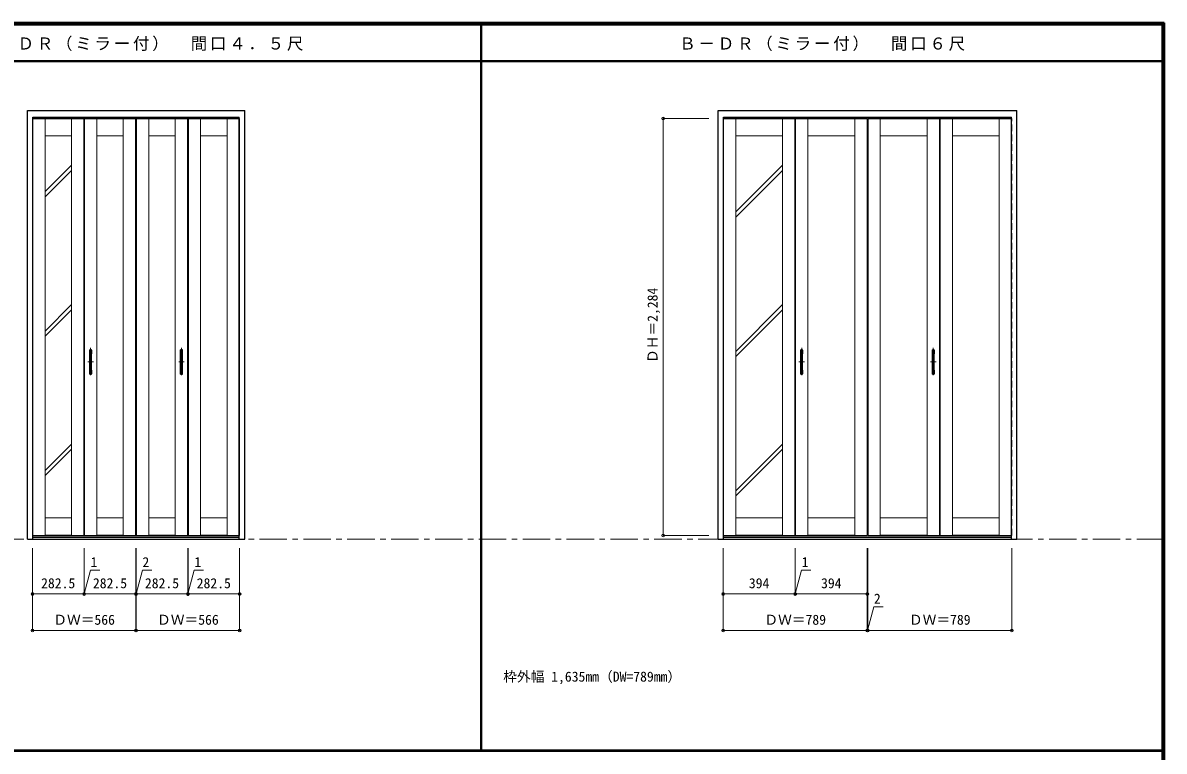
# Model space of a CAD drawing. Units: millimetres, scale not verified. Extents: x -6000 to 5700, y -4307 to 4175.
# Drawn here: x -546 to 5700, y 186 to 4175 of the extents above; entities that cross this region are included whole.
import ezdxf
from ezdxf.enums import TextEntityAlignment as Align

# ---------------------------------------------------------------- set-up
doc = ezdxf.new("R2010")
doc.units = ezdxf.units.MM
doc.header["$LTSCALE"] = 30
doc.header["$PDMODE"] = 32
doc.header["$PDSIZE"] = 15
doc.linetypes.add('CHAIN1', pattern=[8, 5, -1, 1, -1])
doc.linetypes.add('DASHED1', pattern=[1.8, 1.2, -0.6])
for name, color, linetype, lineweight in [('0-1_通り芯', 4, 'CHAIN1', 9), ('0-2_扉', 3, 'Continuous', 25), ('0-3_仕上げ', 7, 'Continuous', 18), ('0-4_枠', 3, 'Continuous', 25), ('0-7_取手', 7, 'Continuous', 18), ('0-B_寸法', 7, 'Continuous', 9), ('0-C_ハッチ', 4, 'Continuous', 9), ('F-1_枠', 6, 'Continuous', 40)]:
    doc.layers.add(name, color=color, linetype=linetype, lineweight=lineweight)
doc.layers.add('0-A_文字', color=7, linetype='Continuous')
doc.styles.add('ＭＳ ゴシック', font='')
doc.styles.get('ＭＳ ゴシック').set_extended_font_data('MS Gothic')

msp = doc.modelspace()

# ---------------------------------------------------------------- linework, layer by layer
at = {"layer": '0-1_通り芯'}
for p, q in [((-174.5, 2394.5), (-174.5, 2240.5)), ((322.5, 2394.5), (322.5, 2240.5)), ((3716.67, 2394.5), (3716.67, 2240.5)), ((4436.67, 2394.5), (4436.67, 2240.5)), ((-159.5, 2317.5), (-189.5, 2317.5)), ((337.5, 2317.5), (307.5, 2317.5)), ((3731.67, 2317.5), (3701.67, 2317.5)), ((4451.67, 2317.5), (4421.67, 2317.5))]:
    msp.add_line(p, q, dxfattribs=at)
at = {"layer": '0-1_通り芯', "color": 7, "lineweight": 18}
msp.add_line((-5490, 1347), (5700, 1347), dxfattribs=at)
at = {"layer": '0-2_扉', "color": 4, "linetype": 'DASHED1', "lineweight": 9}
for p, q in [((-493, 1367.5), (-493, 3651.5)), ((-490.5, 3651.5), (-493, 3651.5)), ((638.5, 3651.5), (641, 3651.5)), ((641, 1367.5), (641, 3651.5)), ((3286.67, 1367.5), (3286.67, 3651.5)), ((3289.17, 3651.5), (3286.67, 3651.5)), ((4864.17, 3651.5), (4866.67, 3651.5)), ((4866.67, 1367.5), (4866.67, 3651.5)), ((-490.5, 1367.5), (-493, 1367.5)), ((638.5, 1367.5), (641, 1367.5)), ((3289.17, 1367.5), (3286.67, 1367.5)), ((4864.17, 1367.5), (4866.67, 1367.5))]:
    msp.add_line(p, q, dxfattribs=at)
at = {"layer": '0-2_扉'}
for p, q in [((-490.5, 3651.5), (-210.5, 3651.5)), ((-210.5, 1367.5), (-210.5, 3651.5)), ((73, 3651.5), (73, 1367.5)), ((75, 3651.5), (357.5, 3651.5)), ((75, 3651.5), (75, 1367.5)), ((357.5, 3651.5), (357.5, 1367.5)), ((358.5, 3651.5), (638.5, 3651.5)), ((358.5, 3651.5), (358.5, 1367.5)), ((3289.17, 3651.5), (3680.67, 3651.5)), ((3680.67, 1367.5), (3680.67, 3651.5)), ((3681.67, 3651.5), (4075.67, 3651.5)), ((3681.67, 1367.5), (3681.67, 3651.5)), ((4075.67, 3651.5), (4075.67, 1367.5)), ((4077.67, 3651.5), (4471.67, 3651.5)), ((4077.67, 3651.5), (4077.67, 1367.5)), ((4471.67, 3651.5), (4471.67, 1367.5)), ((4472.67, 3651.5), (4864.17, 3651.5)), ((4472.67, 3651.5), (4472.67, 1367.5)), ((-490.5, 1367.5), (-210.5, 1367.5)), ((-209.5, 1367.5), (73, 1367.5)), ((75, 1367.5), (357.5, 1367.5)), ((358.5, 1367.5), (638.5, 1367.5)), ((3289.17, 1367.5), (3680.67, 1367.5)), ((3681.67, 1367.5), (4075.67, 1367.5)), ((4077.67, 1367.5), (4471.67, 1367.5)), ((4472.67, 1367.5), (4864.17, 1367.5))]:
    msp.add_line(p, q, dxfattribs=at)
msp.add_lwpolyline([(-209.5, 1367.5), (-209.5, 3651.5), (73, 3651.5)], dxfattribs=at)
at = {"layer": '0-3_仕上げ', "linetype": 'DASHED1'}
for p, q in [((-491.59, 3651.5), (-491.59, 1367.5)), ((639.59, 3651.5), (639.59, 1367.5)), ((3288.08, 3651.5), (3288.08, 1367.5)), ((4865.25, 3651.5), (4865.25, 1367.5))]:
    msp.add_line(p, q, dxfattribs=at)
at = {"layer": '0-3_仕上げ'}
for p, q in [((-424, 3651.5), (-424, 1367.5)), ((-424, 3650.09), (-279.5, 3650.09)), ((-279.5, 1367.5), (-279.5, 3651.5)), ((-211.91, 3651.5), (-211.91, 1367.5)), ((-208.09, 3651.5), (-208.09, 1367.5)), ((-140.5, 3651.5), (-140.5, 1367.5)), ((-140.5, 3650.09), (4, 3650.09)), ((4, 1367.5), (4, 3651.5)), ((71.59, 3651.5), (71.59, 1367.5)), ((76.41, 3651.5), (76.41, 1367.5)), ((144, 3651.5), (144, 1367.5)), ((144, 3650.09), (288.5, 3650.09)), ((288.5, 1367.5), (288.5, 3651.5)), ((356.09, 3651.5), (356.09, 1367.5)), ((359.91, 3651.5), (359.91, 1367.5)), ((427.5, 3651.5), (427.5, 1367.5)), ((427.5, 3650.09), (572, 3650.09)), ((572, 1367.5), (572, 3651.5)), ((3355.67, 3651.5), (3355.67, 1367.5)), ((3355.67, 3650.09), (3611.67, 3650.09)), ((3611.67, 1367.5), (3611.67, 3651.5)), ((3679.25, 3651.5), (3679.25, 1367.5)), ((3683.08, 3651.5), (3683.08, 1367.5)), ((3750.67, 3651.5), (3750.67, 1367.5)), ((3750.67, 3650.09), (4006.67, 3650.09)), ((4006.67, 1367.5), (4006.67, 3651.5)), ((4074.25, 3651.5), (4074.25, 1367.5)), ((4079.08, 3651.5), (4079.08, 1367.5)), ((4146.67, 3651.5), (4146.67, 1367.5)), ((4146.67, 3650.09), (4402.67, 3650.09)), ((4402.67, 1367.5), (4402.67, 3651.5)), ((4470.25, 3651.5), (4470.25, 1367.5)), ((4474.08, 3651.5), (4474.08, 1367.5)), ((4541.67, 3651.5), (4541.67, 1367.5)), ((4541.67, 3650.09), (4797.67, 3650.09)), ((4797.67, 1367.5), (4797.67, 3651.5)), ((-279.5, 3555.5), (-424, 3555.5)), ((4, 3555.5), (-140.5, 3555.5)), ((288.5, 3555.5), (144, 3555.5)), ((572, 3555.5), (427.5, 3555.5)), ((3611.67, 3555.5), (3355.67, 3555.5)), ((4006.67, 3555.5), (3750.67, 3555.5)), ((4402.67, 3555.5), (4146.67, 3555.5)), ((4797.67, 3555.5), (4541.67, 3555.5)), ((-424, 1463.5), (-279.5, 1463.5)), ((-140.5, 1463.5), (4, 1463.5)), ((144, 1463.5), (288.5, 1463.5)), ((427.5, 1463.5), (572, 1463.5)), ((3355.67, 1463.5), (3611.67, 1463.5)), ((3750.67, 1463.5), (4006.67, 1463.5)), ((4146.67, 1463.5), (4402.67, 1463.5)), ((4541.67, 1463.5), (4797.67, 1463.5)), ((-424, 1368.91), (-279.5, 1368.91)), ((-140.5, 1368.91), (4, 1368.91)), ((144, 1368.91), (288.5, 1368.91)), ((427.5, 1368.91), (572, 1368.91)), ((3355.67, 1368.91), (3611.67, 1368.91)), ((3750.67, 1368.91), (4006.67, 1368.91)), ((4146.67, 1368.91), (4402.67, 1368.91)), ((4541.67, 1368.91), (4797.67, 1368.91))]:
    msp.add_line(p, q, dxfattribs=at)
at = {"layer": '0-4_枠'}
for p, q in [((-520.5, 3695), (668.5, 3695)), ((-520.5, 1347), (-520.5, 3695)), ((668.5, 1347), (668.5, 3695)), ((3259.17, 1347), (3259.17, 3695)), ((3259.17, 3695), (4894.17, 3695)), ((4894.17, 1347), (4894.17, 3695)), ((-490.5, 3659), (638.5, 3659)), ((-490.5, 1347), (-490.5, 3659)), ((638.5, 1347), (638.5, 3659)), ((3289.17, 1347), (3289.17, 3659)), ((3289.17, 3659), (4864.17, 3659)), ((4864.17, 1347), (4864.17, 3659)), ((-520.5, 1347), (668.5, 1347)), ((-490.5, 1359), (638.5, 1359)), ((3259.17, 1347), (4894.17, 1347)), ((3289.17, 1359), (4864.17, 1359))]:
    msp.add_line(p, q, dxfattribs=at)
at = {"layer": '0-7_取手'}
for p, q in [((-180.5, 2363.5), (-180.5, 2381.5)), ((-168.5, 2363.5), (-168.5, 2381.5)), ((316.5, 2363.5), (316.5, 2381.5)), ((328.5, 2363.5), (328.5, 2381.5)), ((3710.67, 2363.5), (3710.67, 2381.5)), ((3722.67, 2363.5), (3722.67, 2381.5)), ((4430.67, 2363.5), (4430.67, 2381.5)), ((4442.67, 2363.5), (4442.67, 2381.5)), ((-180.5, 2253.5), (-180.5, 2271.5)), ((-168.5, 2253.5), (-168.5, 2271.5)), ((316.5, 2253.5), (316.5, 2271.5)), ((328.5, 2253.5), (328.5, 2271.5)), ((3710.67, 2253.5), (3710.67, 2271.5)), ((3722.67, 2253.5), (3722.67, 2271.5)), ((4430.67, 2253.5), (4430.67, 2271.5)), ((4442.67, 2253.5), (4442.67, 2271.5))]:
    msp.add_line(p, q, dxfattribs=at)
at = {"layer": '0-7_取手', "color": 3, "lineweight": 25}
for p, q in [((-179.5, 2251.5), (-179.5, 2383.5)), ((-170.5, 2384.5), (-178.5, 2384.5)), ((-169.5, 2251.5), (-169.5, 2383.5)), ((317.5, 2251.5), (317.5, 2383.5)), ((326.5, 2384.5), (318.5, 2384.5)), ((327.5, 2251.5), (327.5, 2383.5)), ((3711.67, 2251.5), (3711.67, 2383.5)), ((3720.67, 2384.5), (3712.67, 2384.5)), ((3721.67, 2251.5), (3721.67, 2383.5)), ((4431.67, 2251.5), (4431.67, 2383.5)), ((4440.67, 2384.5), (4432.67, 2384.5)), ((4441.67, 2251.5), (4441.67, 2383.5)), ((-178.5, 2250.5), (-170.5, 2250.5)), ((318.5, 2250.5), (326.5, 2250.5)), ((3712.67, 2250.5), (3720.67, 2250.5)), ((4432.67, 2250.5), (4440.67, 2250.5))]:
    msp.add_line(p, q, dxfattribs=at)
at = {"layer": '0-7_取手'}
for centre, start, end in [((-179.5, 2381.5), 90, 180), ((-169.5, 2381.5), 0, 90), ((317.5, 2381.5), 90, 180), ((327.5, 2381.5), 0, 90), ((3711.67, 2381.5), 90, 180), ((3721.67, 2381.5), 0, 90), ((4431.67, 2381.5), 90, 180), ((4441.67, 2381.5), 0, 90), ((-179.5, 2363.5), 180, 270), ((-169.5, 2363.5), 270, 0), ((317.5, 2363.5), 180, 270), ((327.5, 2363.5), 270, 0), ((3711.67, 2363.5), 180, 270), ((3721.67, 2363.5), 270, 0), ((4431.67, 2363.5), 180, 270), ((4441.67, 2363.5), 270, 0), ((-179.5, 2271.5), 90, 180), ((-179.5, 2253.5), 180, 270), ((-169.5, 2271.5), 0, 90), ((-169.5, 2253.5), 270, 0), ((317.5, 2271.5), 90, 180), ((317.5, 2253.5), 180, 270), ((327.5, 2271.5), 0, 90), ((327.5, 2253.5), 270, 0), ((3711.67, 2271.5), 90, 180), ((3711.67, 2253.5), 180, 270), ((3721.67, 2271.5), 0, 90), ((3721.67, 2253.5), 270, 0), ((4431.67, 2271.5), 90, 180), ((4431.67, 2253.5), 180, 270), ((4441.67, 2271.5), 0, 90), ((4441.67, 2253.5), 270, 0)]:
    msp.add_arc(centre, 1, start, end, dxfattribs=at)
at = {"layer": '0-7_取手', "color": 3, "lineweight": 25}
for centre, start, end in [((-178.5, 2383.5), 90, 180), ((-170.5, 2383.5), 0, 90), ((318.5, 2383.5), 90, 180), ((326.5, 2383.5), 0, 90), ((3712.67, 2383.5), 90, 180), ((3720.67, 2383.5), 0, 90), ((4432.67, 2383.5), 90, 180), ((4440.67, 2383.5), 0, 90), ((-178.5, 2251.5), 180, 270), ((-170.5, 2251.5), 270, 0), ((318.5, 2251.5), 180, 270), ((326.5, 2251.5), 270, 0), ((3712.67, 2251.5), 180, 270), ((3720.67, 2251.5), 270, 0), ((4432.67, 2251.5), 180, 270), ((4440.67, 2251.5), 270, 0)]:
    msp.add_arc(centre, 1, start, end, dxfattribs=at)
at = {"layer": '0-B_寸法', "color": 4}
for p, q in [((2959.17, 3651.5), (2959.17, 1367.5)), ((2959.17, 3651.5), (3209.17, 3651.5)), ((2959.17, 1367.5), (3209.17, 1367.5)), ((-493, 847), (-493, 1297)), ((-210.5, 1047), (-210.5, 1297)), ((73, 847), (73, 1297)), ((75, 847), (75, 1297)), ((357.5, 1047), (357.5, 1297)), ((641, 847), (641, 1297)), ((3286.67, 847), (3286.67, 1297)), ((4075.67, 847), (4075.67, 1297)), ((74, 1047), (108.95, 1177.43)), ((108.95, 1177.43), (159.73, 1177.43)), ((-493, 1047), (-210.5, 1047)), ((-209.5, 1047), (73, 1047)), ((73, 1047), (75, 1047)), ((75, 1047), (357.5, 1047)), ((358.5, 1047), (641, 1047)), ((3681.67, 1047), (4075.67, 1047)), ((-493, 847), (73, 847)), ((75, 847), (641, 847)), ((3286.67, 847), (4075.67, 847))]:
    msp.add_line(p, q, dxfattribs=at)
for points in [[(-210.5, 1047), (-209.5, 1047), (-209.5, 1297)], [(357.5, 1047), (358.5, 1047), (358.5, 1297)], [(3286.67, 1047), (3680.67, 1047), (3680.67, 1297)], [(3680.67, 1047), (3681.67, 1047), (3681.67, 1297)], [(4075.67, 847), (4077.67, 847), (4077.67, 1297)], [(4077.67, 847), (4866.67, 847), (4866.67, 1297)], [(-210, 1047), (-175.05, 1177.43), (-124.27, 1177.43)], [(358, 1047), (392.95, 1177.43), (443.73, 1177.43)], [(3681.17, 1047), (3716.11, 1177.43), (3766.9, 1177.43)], [(4076.67, 847), (4111.61, 977.43), (4162.4, 977.43)]]:
    msp.add_lwpolyline(points, dxfattribs=at)
at = {"layer": '0-B_寸法'}
for p in [(2959.17, 3651.5), (2959.17, 1367.5), (-493, 1047), (-210.5, 1047), (-209.5, 1047), (73, 1047), (75, 1047), (357.5, 1047), (358.5, 1047), (641, 1047), (3286.67, 1047), (3680.67, 1047), (3681.67, 1047), (4075.67, 1047), (-493, 847), (73, 847), (75, 847), (641, 847), (3286.67, 847), (4075.67, 847), (4077.67, 847), (4866.67, 847)]:
    msp.add_point(p, dxfattribs=at)
at = {"layer": '0-C_ハッチ'}
for p, q in [((-279.82, 3394.82), (-424, 3250.63)), ((3611.35, 3394.82), (3355.67, 3139.13)), ((-279.5, 3366.85), (-424, 3222.35)), ((3611.67, 3366.85), (3355.67, 3110.85)), ((-279.5, 2631.46), (-424, 2486.96)), ((3611.67, 2631.46), (3355.67, 2375.46)), ((-279.5, 2603.18), (-424, 2458.68)), ((3611.67, 2603.18), (3355.67, 2347.18)), ((-279.5, 1868.18), (-424, 1723.68)), ((-279.5, 1839.89), (-424, 1695.39)), ((3611.67, 1868.18), (3355.67, 1612.18)), ((3611.67, 1839.89), (3355.67, 1583.89))]:
    msp.add_line(p, q, dxfattribs=at)
at = {"layer": 'F-1_枠'}
for p, q in [((-6000, 4175), (5700, 4175)), ((-6000, 4170), (5700, 4170)), ((-6000, 4165), (5700, 4165)), ((1963.33, 190.5), (1963.33, 4175)), ((5690, 4175), (5690, -4205)), ((5695, 4175), (5695, -4205)), ((5700, 4175), (5700, -4205)), ((-6000, 3965), (5700, 3965)), ((-6000, 190.5), (5700, 190.5)), ((-6000, 187.5), (5700, 187.5))]:
    msp.add_line(p, q, dxfattribs=at)

# ---------------------------------------------------------------- texts
at = {"layer": '0-A_文字', "style": 'ＭＳ ゴシック'}
msp.add_text('枠外幅 1,635mm（DW=789mm）', height=54.99, dxfattribs=at).set_placement((2083.33, 550.5), align=Align.BOTTOM_LEFT)
at = {"layer": '0-A_文字', "char_height": 65.98, "attachment_point": 7, "style": 'ＭＳ ゴシック'}
for s, insert in [('\\T1.17;Ｂ－ＤＲ（ミラー付）\u3000間口４．５尺', (-785, 4020)), ('\\T1.17;Ｂ－ＤＲ（ミラー付）\u3000間口６尺', (3046.67, 4020))]:
    msp.add_mtext(s, dxfattribs=dict(at, insert=insert))
at = {"layer": '0-B_寸法', "style": 'ＭＳ ゴシック'}
msp.add_text('ＤＨ＝2,284', height=54.99, rotation=90, dxfattribs=at).set_placement((2944.17, 2312.28), align=Align.BOTTOM_LEFT)
for s, p in [('1', (-175.05, 1177.43)), ('2', (108.95, 1177.43)), ('1', (392.95, 1177.43)), ('1', (3716.11, 1177.43)), ('282.5', (-445.5, 1062)), ('282.5', (-162, 1062)), ('282.5', (122.5, 1062)), ('282.5', (406, 1062)), ('394', (3427.42, 1062)), ('394', (3822.42, 1062)), ('2', (4111.61, 977.43)), ('ＤＷ＝566', (-378.75, 862)), ('ＤＷ＝566', (189.25, 862)), ('ＤＷ＝789', (3512.42, 862)), ('ＤＷ＝789', (4303.42, 862))]:
    msp.add_text(s, height=54.99, dxfattribs=at).set_placement(p, align=Align.BOTTOM_LEFT)

doc.saveas('drawing.dxf')
